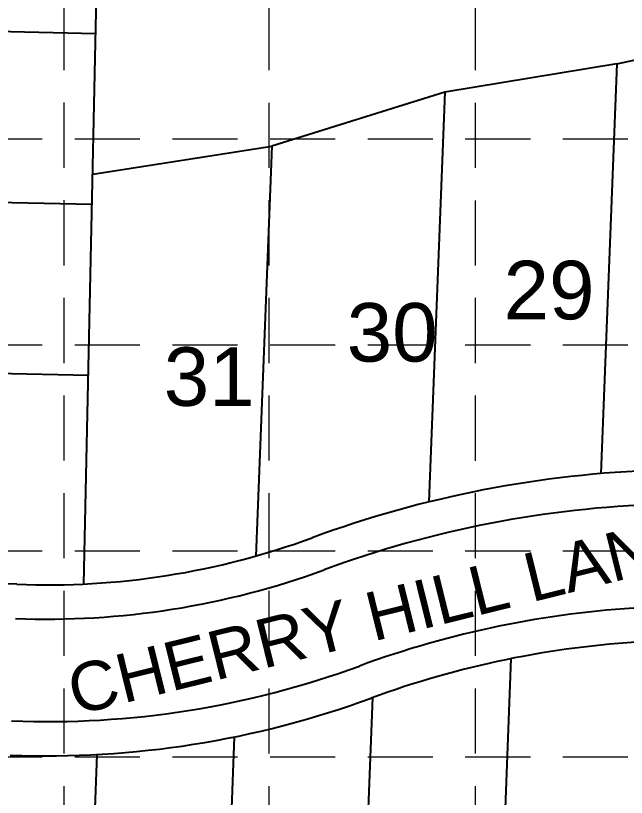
# Model space of a CAD drawing. Header units: inches. Extents: x 3312 to 5850, y 7905 to 11961.
# Drawn here: x 3870.6 to 4058.3, y 9350.6 to 9590.8 of the extents above; entities that cross this region are included whole.
import ezdxf
from ezdxf.enums import TextEntityAlignment as Align

# ---------------------------------------------------------------- set-up
doc = ezdxf.new("R2010")
doc.units = ezdxf.units.IN
doc.header["$LTSCALE"] = 80
doc.header["$MEASUREMENT"] = 0
doc.linetypes.add('HIDDEN', pattern=[0.375, 0.25, -0.125])
for name, color, linetype in [('1 LOT NUMBER', 7, 'Continuous'), ('grid', 254, 'HIDDEN'), ('LOT NUM', 7, 'Continuous'), ('LOTLINE', 7, 'Continuous'), ('PAVING', 7, 'Continuous'), ('ROW', 7, 'Continuous')]:
    doc.layers.add(name, color=color, linetype=linetype)
doc.styles.get("Standard").update_dxf_attribs({"font": 'ARIAL.TTF', "height": 25})

msp = doc.modelspace()

# ---------------------------------------------------------------- linework, layer by layer
at = {"layer": 'grid', "color": 252, "linetype": 'HIDDEN', "lineweight": 0}
for p, q in [((3885.73, 8224.11), (3885.08, 11891.72)), ((3948.5, 8224.1), (3948.52, 11891.69)), ((4011.95, 8224.09), (4011.89, 11891.67)), ((3378.79, 9552.97), (5783.3, 9552.97)), ((3378.79, 9489.7), (5783.3, 9489.7)), ((3378.79, 9426.42), (5783.3, 9426.42)), ((3378.79, 9363.14), (5783.3, 9363.14))]:
    msp.add_line(p, q, dxfattribs=at)
at = {"layer": 'LOTLINE'}
for p, q in [((3891.54, 9416.19), (3896.35, 9637.77)), ((3895.21, 9585.28), (3779.74, 9587.79)), ((4055.4, 9576.04), (4108.39, 9587.32)), ((4055.4, 9576.04), (4002.52, 9567.3)), ((4055.4, 9576.04), (4050.47, 9450.14)), ((4002.52, 9567.3), (3949.33, 9550.7)), ((4002.52, 9567.3), (3997.59, 9441.4)), ((3894.28, 9542.16), (3949.33, 9550.7)), ((3949.33, 9550.7), (3944.39, 9424.79)), ((3894.07, 9532.79), (3778.6, 9535.3)), ((3892.93, 9480.3), (3777.46, 9482.81)), ((4016.98, 9242.25), (4022.9, 9393.27)), ((3975.01, 9243.89), (3980.4, 9381.34)), ((3933.04, 9245.54), (3937.89, 9369.23)), ((3891.07, 9247.18), (3895.64, 9363.83))]:
    msp.add_line(p, q, dxfattribs=at)
at = {"layer": 'PAVING'}
for centre, radius, start, end in [((4079.48, 9110.12), 330.75, 91.8388, 110.1808), ((3880.25, 9652.17), 246.75, 267.7554, 290.1808), ((4079.48, 9110.12), 299.25, 93.0912, 110.1808), ((3880.25, 9652.17), 278.25, 267.7554, 290.1808)]:
    msp.add_arc(centre, radius, start, end, dxfattribs=at)
at = {"layer": 'ROW'}
msp.add_line((3870.99, 9416.1), (3776.09, 9419.82), dxfattribs=at)
for centre, radius, start, end in [((4079.48, 9110.12), 341.25, 91.8388, 110.1808), ((3880.25, 9652.17), 236.25, 267.7554, 290.1808), ((4079.48, 9110.12), 288.75, 93.0912, 110.1808), ((3880.25, 9652.17), 288.75, 267.7554, 290.1808)]:
    msp.add_arc(centre, radius, start, end, dxfattribs=at)

# ---------------------------------------------------------------- texts
at = {"layer": '1 LOT NUMBER'}
for s, p in [('29', (4020.54, 9506.52)), ('30', (3972.34, 9493.54)), ('31', (3916.1, 9479.94))]:
    msp.add_text(s, height=18, dxfattribs=at).set_placement(p, align=Align.MIDDLE_LEFT)
at = {"layer": 'LOT NUM'}
msp.add_text('CHERRY HILL LANE', height=15, rotation=13.9043, dxfattribs=at).set_placement((3887.12, 9383.12), align=Align.MIDDLE_LEFT)

doc.saveas('drawing.dxf')
